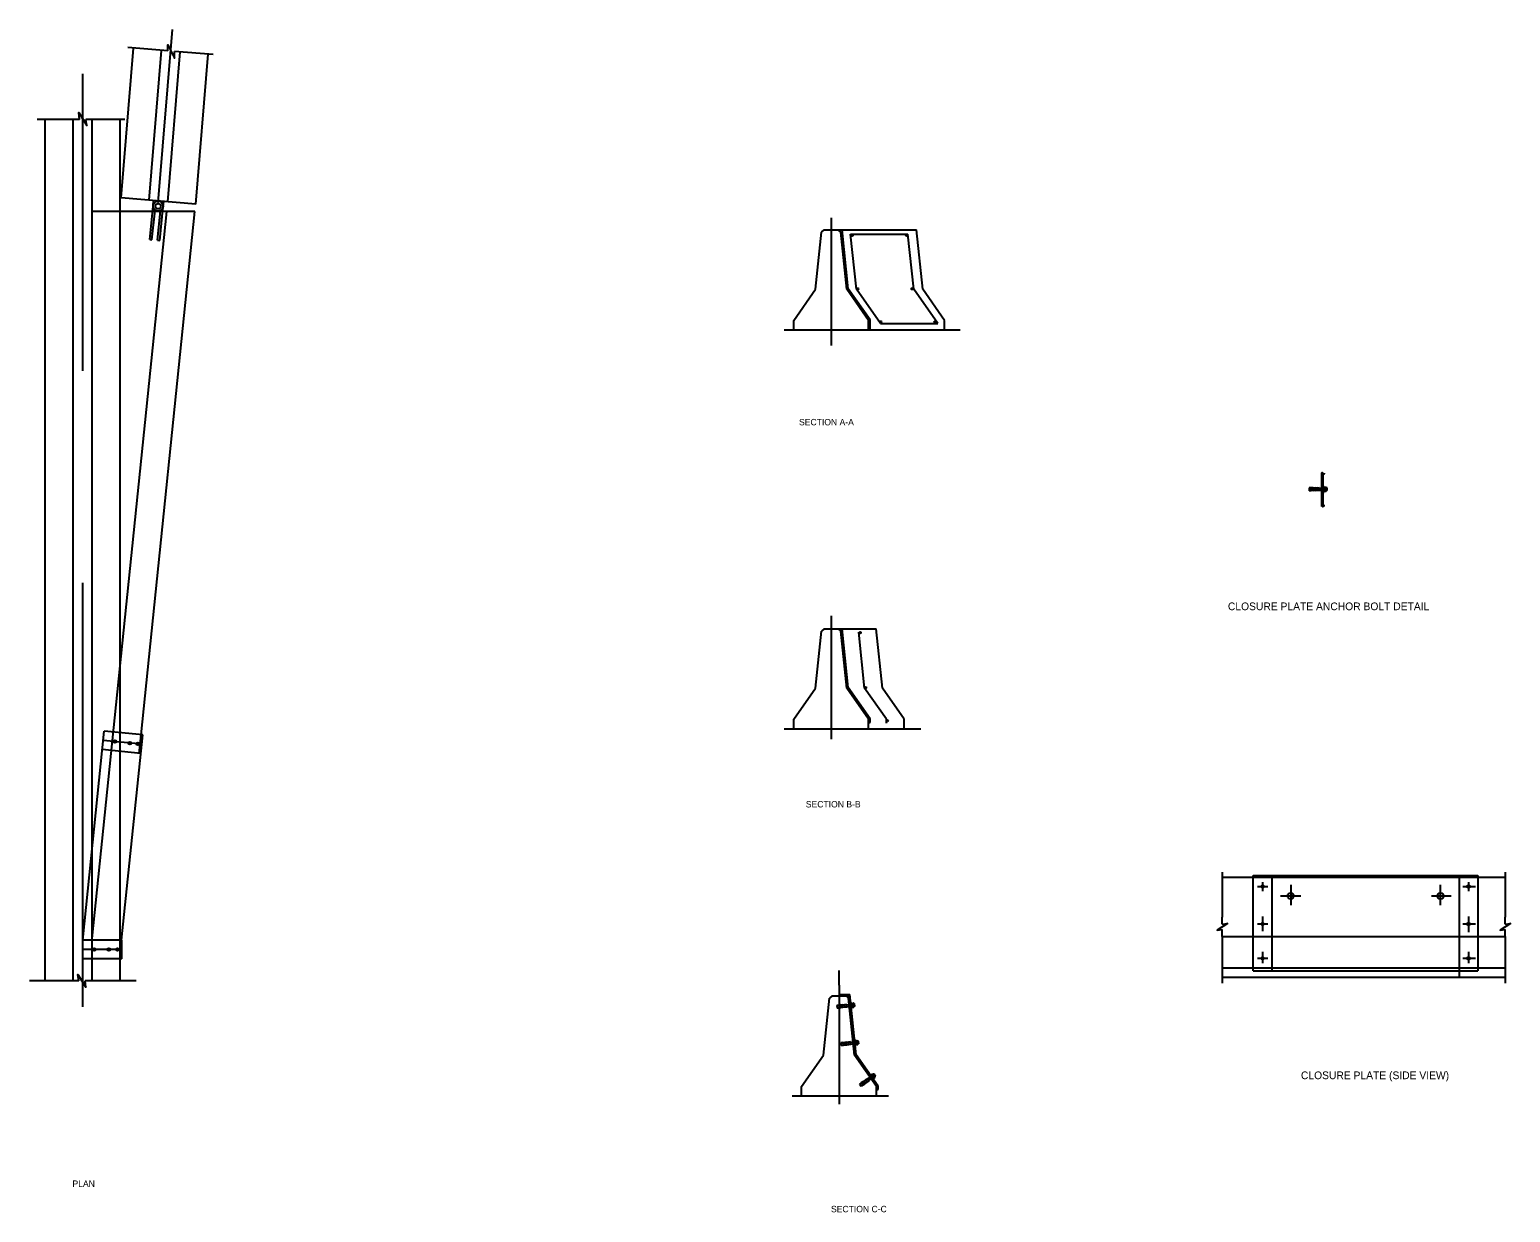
# Model space of a CAD drawing. Extents: x 146.8 to 186.4, y 498.9 to 530.5.
import ezdxf

# ---------------------------------------------------------------- set-up
doc = ezdxf.new("R2010")
doc.units = 0
for name, color, linetype in [('str_Center-Line-A', 7, 'Continuous'), ('str_Concrete-C', 7, 'Continuous'), ('str_Misc-Steel-A', 7, 'Continuous'), ('str_Misc-Steel-B', 7, 'Continuous'), ('str_Reinforcement-A', 7, 'Continuous'), ('str_Reinforcement-B', 7, 'Continuous'), ('tcd_NO-PLOT', 7, 'Continuous')]:
    doc.layers.add(name, color=color, linetype=linetype)

msp = doc.modelspace()

# ---------------------------------------------------------------- linework, layer by layer
at = {"layer": 'str_Center-Line-A'}
for p, q in [((150.239, 525.847), (150.62, 530.465)), ((148.223, 521.356), (148.223, 529.287)), ((148.223, 504.369), (148.223, 515.693)), ((149.801, 511.382), (148.772, 511.485)), ((179.613, 507.584), (179.885, 507.584)), ((179.749, 507.457), (179.749, 507.704)), ((180.499, 507.628), (180.499, 507.085)), ((184.499, 507.085), (184.499, 507.628)), ((185.099, 507.584), (185.439, 507.584)), ((185.249, 507.704), (185.249, 507.457)), ((180.229, 507.334), (180.772, 507.334)), ((184.259, 507.334), (184.781, 507.334)), ((179.613, 506.584), (179.885, 506.584)), ((179.749, 506.396), (179.749, 506.782)), ((185.099, 506.584), (185.439, 506.584)), ((185.249, 506.782), (185.249, 506.364)), ((149.223, 505.904), (148.223, 505.904)), ((179.613, 505.667), (179.885, 505.667)), ((179.749, 505.54), (179.749, 505.842)), ((185.099, 505.667), (185.439, 505.667)), ((185.249, 505.842), (185.249, 505.54)), ((168.43, 504.947), (168.43, 505.345))]:
    msp.add_line(p, q, dxfattribs=at)
for points in [[(168.219, 525.436), (168.219, 522.032)], [(168.219, 514.81), (168.219, 511.522)], [(168.43, 504.947), (168.43, 501.771)]]:
    msp.add_lwpolyline(points, dxfattribs=at)
at = {"layer": 'str_Concrete-C'}
for p, q in [((149.254, 525.972), (149.584, 529.972)), ((150.501, 529.897), (149.427, 529.985)), ((150.002, 525.91), (150.331, 529.911)), ((150.5, 525.869), (150.83, 529.87)), ((151.71, 529.797), (150.672, 529.883)), ((151.248, 525.808), (151.577, 529.808)), ((148.139, 528.07), (147.006, 528.07)), ((147.223, 505.066), (147.223, 528.074)), ((147.973, 505.066), (147.973, 528.07)), ((149.348, 528.07), (148.311, 528.07)), ((148.473, 508.481), (148.473, 528.07)), ((149.223, 525.556), (149.223, 528.07)), ((151.248, 525.808), (149.254, 525.972)), ((150.104, 525.749), (150.119, 525.9)), ((150.182, 525.871), (150.185, 525.895)), ((150.326, 525.853), (150.329, 525.883)), ((150.375, 525.749), (150.387, 525.879)), ((151.221, 525.607), (148.473, 525.607)), ((148.473, 506.199), (150.473, 525.607)), ((149.223, 506.154), (149.223, 525.556)), ((149.785, 511.635), (151.221, 525.607)), ((150.013, 524.865), (150.104, 525.749)), ((150.075, 524.856), (150.156, 525.642)), ((150.219, 524.841), (150.3, 525.628)), ((150.281, 524.835), (150.375, 525.749)), ((167.802, 523.532), (167.962, 525.054)), ((167.962, 525.054), (168.031, 525.116)), ((168.031, 525.116), (168.219, 525.116)), ((168.219, 525.116), (168.511, 525.116)), ((168.219, 525.116), (168.406, 525.116)), ((168.475, 525.054), (168.406, 525.116)), ((168.635, 523.532), (168.475, 525.054)), ((150.013, 524.865), (150.075, 524.856)), ((150.219, 524.841), (150.281, 524.835)), ((167.219, 522.699), (167.802, 523.532)), ((169.219, 522.699), (168.635, 523.532)), ((167.219, 522.449), (167.219, 522.699)), ((169.219, 522.449), (169.219, 522.699)), ((166.964, 522.449), (171.665, 522.449)), ((167.802, 512.882), (167.962, 514.403)), ((168.031, 514.465), (167.962, 514.403)), ((168.031, 514.465), (168.219, 514.465)), ((168.219, 514.465), (168.469, 514.465)), ((168.219, 514.465), (168.406, 514.465)), ((168.406, 514.465), (168.475, 514.403)), ((168.469, 514.465), (168.947, 514.465)), ((168.635, 512.882), (168.475, 514.403)), ((168.676, 512.897), (168.511, 514.465)), ((168.697, 514.465), (168.947, 514.465)), ((168.947, 514.465), (169.425, 514.465)), ((169.175, 514.465), (169.425, 514.465)), ((169.592, 512.882), (169.425, 514.465)), ((167.219, 512.049), (167.802, 512.882)), ((169.219, 512.049), (168.635, 512.882)), ((169.26, 512.062), (168.676, 512.897)), ((170.175, 512.049), (169.592, 512.882)), ((167.219, 511.799), (167.219, 512.049)), ((169.219, 511.799), (169.219, 512.049)), ((169.219, 511.965), (169.26, 511.965)), ((169.26, 511.965), (169.26, 512.062)), ((170.175, 511.799), (170.175, 512.049)), ((149.734, 511.138), (149.785, 511.635)), ((166.964, 511.799), (170.613, 511.799)), ((148.473, 506.154), (148.473, 508.481)), ((178.671, 507.97), (178.671, 506.765)), ((186.23, 507.97), (186.23, 506.765)), ((178.671, 507.834), (179.499, 507.834)), ((179.499, 507.834), (185.499, 507.834)), ((184.999, 507.834), (184.999, 505.334)), ((185.499, 507.834), (186.23, 507.834)), ((178.671, 506.576), (178.671, 506.765)), ((178.671, 506.251), (178.671, 506.439)), ((186.23, 506.576), (186.23, 506.765)), ((186.23, 506.251), (186.23, 506.439)), ((148.473, 505.066), (148.473, 506.154)), ((178.671, 506.251), (178.671, 505.001)), ((178.671, 506.251), (179.499, 506.251)), ((179.499, 506.251), (185.499, 506.251)), ((185.499, 506.251), (186.23, 506.251)), ((186.23, 506.251), (186.23, 505.001)), ((149.223, 505.066), (149.223, 505.654)), ((178.671, 505.417), (179.499, 505.417)), ((179.499, 505.417), (185.499, 505.417)), ((184.999, 505.334), (184.999, 505.167)), ((185.499, 505.417), (186.23, 505.417)), ((148.117, 505.066), (146.805, 505.066)), ((149.649, 505.066), (148.289, 505.066)), ((178.671, 505.167), (186.23, 505.167)), ((168.014, 503.077), (168.174, 504.599)), ((168.243, 504.661), (168.174, 504.599)), ((168.243, 504.661), (168.43, 504.661)), ((168.43, 504.661), (168.618, 504.661)), ((168.618, 504.661), (168.619, 504.66)), ((168.618, 504.661), (168.687, 504.599)), ((168.847, 503.077), (168.687, 504.599)), ((167.43, 502.244), (168.014, 503.077)), ((169.43, 502.244), (168.847, 503.077)), ((167.43, 501.994), (167.43, 502.244)), ((169.43, 501.994), (169.43, 502.244)), ((167.175, 501.994), (168.433, 501.994)), ((168.43, 501.994), (169.752, 501.994))]:
    msp.add_line(p, q, dxfattribs=at)
for points in [[(150.501, 529.897), (150.494, 530.062), (150.679, 529.703), (150.672, 529.883)], [(148.139, 528.07), (148.116, 528.252), (148.331, 527.909), (148.311, 528.07)], [(178.671, 506.576), (178.809, 506.594), (178.534, 506.422), (178.671, 506.439)], [(186.23, 506.576), (186.367, 506.594), (186.093, 506.422), (186.23, 506.439)], [(148.117, 505.066), (148.096, 505.238), (148.31, 504.895), (148.289, 505.066)]]:
    msp.add_lwpolyline(points, dxfattribs=at)
for centre, radius in [((150.239, 525.749), 0.135), ((150.239, 525.749), 0.0729), ((168.995, 514.363), 0.0208), ((169.145, 512.893), 0.0208), ((169.722, 512.014), 0.0208)]:
    msp.add_circle(centre, radius, dxfattribs=at)
at = {"layer": 'str_Misc-Steel-A'}
for p, q in [((181.369, 518.27), (181.39, 518.27)), ((181.39, 518.113), (181.39, 518.27)), ((181.046, 518.232), (180.994, 518.229)), ((180.994, 518.229), (180.994, 518.154)), ((181.046, 518.151), (180.994, 518.154)), ((181.046, 518.232), (181.046, 518.151)), ((181.098, 518.153), (181.047, 518.156)), ((181.098, 518.23), (181.048, 518.228)), ((181.098, 518.23), (181.098, 518.153)), ((181.151, 518.154), (181.098, 518.156)), ((181.151, 518.228), (181.099, 518.225)), ((181.151, 518.228), (181.151, 518.154)), ((181.203, 518.227), (181.151, 518.223)), ((181.203, 518.156), (181.151, 518.158)), ((181.203, 518.227), (181.203, 518.156)), ((181.255, 518.227), (181.204, 518.224)), ((181.255, 518.156), (181.204, 518.159)), ((181.255, 518.227), (181.255, 518.156)), ((181.255, 518.217), (181.327, 518.217)), ((181.255, 518.165), (181.327, 518.165)), ((181.327, 518.228), (181.369, 518.228)), ((181.327, 518.217), (181.369, 518.217)), ((181.327, 518.165), (181.369, 518.165)), ((181.327, 518.155), (181.369, 518.155)), ((181.369, 518.113), (181.39, 518.113)), ((181.39, 518.244), (181.439, 518.244)), ((181.439, 518.22), (181.39, 518.22)), ((181.439, 518.163), (181.39, 518.163)), ((181.39, 518.139), (181.44, 518.139)), ((181.447, 518.151), (181.447, 518.232)), ((181.468, 518.228), (181.447, 518.228)), ((181.468, 518.155), (181.447, 518.155)), ((181.455, 518.155), (181.455, 518.228)), ((181.462, 518.155), (181.462, 518.228)), ((181.468, 518.155), (181.468, 518.228)), ((168.423, 504.417), (168.372, 504.409)), ((168.423, 504.417), (168.432, 504.337)), ((168.475, 504.421), (168.425, 504.414)), ((168.475, 504.421), (168.483, 504.345)), ((168.527, 504.425), (168.477, 504.417)), ((168.527, 504.425), (168.535, 504.352)), ((168.58, 504.429), (168.528, 504.42)), ((168.58, 504.429), (168.587, 504.359)), ((168.631, 504.435), (168.581, 504.427)), ((168.631, 504.435), (168.639, 504.364)), ((168.632, 504.425), (168.746, 504.437)), ((168.703, 504.443), (168.745, 504.448)), ((168.74, 504.489), (168.761, 504.491)), ((168.777, 504.336), (168.761, 504.491)), ((168.764, 504.465), (168.813, 504.47)), ((168.815, 504.447), (168.766, 504.442)), ((168.83, 504.379), (168.822, 504.459)), ((168.843, 504.458), (168.822, 504.456)), ((168.838, 504.384), (168.83, 504.457)), ((168.845, 504.385), (168.837, 504.457)), ((168.851, 504.385), (168.843, 504.458)), ((168.372, 504.409), (168.38, 504.335)), ((168.432, 504.337), (168.38, 504.335)), ((168.483, 504.345), (168.432, 504.342)), ((168.535, 504.352), (168.483, 504.347)), ((168.587, 504.359), (168.535, 504.356)), ((168.639, 504.364), (168.588, 504.362)), ((168.638, 504.373), (168.751, 504.385)), ((168.711, 504.37), (168.752, 504.375)), ((168.757, 504.333), (168.777, 504.336)), ((168.821, 504.39), (168.772, 504.385)), ((168.775, 504.361), (168.824, 504.367)), ((168.851, 504.385), (168.83, 504.383)), ((168.529, 503.417), (168.477, 503.409)), ((168.477, 503.409), (168.485, 503.335)), ((168.537, 503.337), (168.485, 503.335)), ((168.529, 503.417), (168.537, 503.337)), ((168.581, 503.421), (168.53, 503.414)), ((168.589, 503.345), (168.537, 503.342)), ((168.581, 503.421), (168.589, 503.345)), ((168.633, 503.425), (168.582, 503.417)), ((168.64, 503.352), (168.588, 503.347)), ((168.685, 503.429), (168.633, 503.42)), ((168.633, 503.425), (168.64, 503.352)), ((168.692, 503.359), (168.641, 503.356)), ((168.685, 503.429), (168.692, 503.359)), ((168.737, 503.435), (168.686, 503.427)), ((168.744, 503.364), (168.693, 503.362)), ((168.737, 503.435), (168.744, 503.364)), ((168.738, 503.425), (168.851, 503.437)), ((168.743, 503.373), (168.856, 503.385)), ((168.808, 503.443), (168.85, 503.448)), ((168.816, 503.37), (168.857, 503.375)), ((168.845, 503.489), (168.866, 503.491)), ((168.862, 503.333), (168.883, 503.336)), ((168.883, 503.336), (168.866, 503.491)), ((168.869, 503.465), (168.918, 503.47)), ((168.921, 503.447), (168.871, 503.442)), ((168.926, 503.39), (168.877, 503.385)), ((168.88, 503.361), (168.93, 503.367)), ((168.936, 503.379), (168.927, 503.459)), ((168.948, 503.458), (168.928, 503.456)), ((168.943, 503.384), (168.935, 503.457)), ((168.956, 503.385), (168.935, 503.383)), ((168.95, 503.385), (168.942, 503.457)), ((168.956, 503.385), (168.948, 503.458)), ((169.192, 502.458), (169.152, 502.427)), ((169.192, 502.458), (169.233, 502.4)), ((169.198, 502.45), (169.291, 502.515)), ((169.228, 502.407), (169.321, 502.473)), ((169.251, 502.5), (169.285, 502.524)), ((169.261, 502.558), (169.278, 502.57)), ((169.368, 502.442), (169.278, 502.57)), ((169.293, 502.549), (169.334, 502.577)), ((169.293, 502.44), (169.327, 502.464)), ((169.347, 502.558), (169.307, 502.53)), ((169.38, 502.511), (169.34, 502.483)), ((169.393, 502.506), (169.347, 502.572)), ((169.366, 502.581), (169.349, 502.569)), ((169.351, 502.43), (169.368, 502.442)), ((169.353, 502.463), (169.394, 502.492)), ((169.397, 502.514), (169.356, 502.573)), ((169.403, 502.518), (169.361, 502.577)), ((169.408, 502.521), (169.366, 502.581)), ((169.408, 502.521), (169.391, 502.509)), ((169.019, 502.342), (168.978, 502.31)), ((168.978, 502.31), (169.02, 502.249)), ((169.019, 502.342), (169.065, 502.276)), ((169.065, 502.276), (169.02, 502.249)), ((169.062, 502.371), (169.022, 502.34)), ((169.062, 502.371), (169.107, 502.307)), ((169.107, 502.307), (169.063, 502.28)), ((169.106, 502.399), (169.066, 502.367)), ((169.149, 502.339), (169.105, 502.31)), ((169.106, 502.399), (169.149, 502.339)), ((169.15, 502.428), (169.109, 502.395)), ((169.19, 502.37), (169.147, 502.342)), ((169.15, 502.428), (169.19, 502.37)), ((169.233, 502.4), (169.19, 502.373))]:
    msp.add_line(p, q, dxfattribs=at)
for centre, start, end in [((181.434, 518.232), 294.9199, 68.4115), ((181.434, 518.208), 3.8842, 68.4115), ((181.434, 518.174), 291.8856, 354.7433), ((181.434, 518.151), 294.9199, 68.4115), ((168.809, 504.458), 300.9289, 74.4205), ((168.812, 504.435), 9.8932, 74.4205), ((168.815, 504.401), 297.8946, 0.7523), ((168.818, 504.378), 300.9289, 74.4205), ((168.914, 503.458), 300.9289, 74.4205), ((168.917, 503.435), 9.8932, 74.4205), ((168.923, 503.378), 300.9289, 74.4205), ((168.921, 503.401), 297.8946, 0.7523), ((169.337, 502.565), 329.9119, 103.4035), ((169.35, 502.545), 38.8762, 103.4035), ((169.369, 502.518), 326.8776, 29.7353), ((169.383, 502.498), 329.9119, 103.4035)]:
    msp.add_arc(centre, 0.0128, start, end, dxfattribs=at)
at = {"layer": 'str_Misc-Steel-B'}
for p, q in [((168.676, 523.547), (168.511, 525.116)), ((168.511, 525.116), (168.947, 525.116)), ((168.924, 525.116), (170.5, 525.116)), ((170.25, 525.116), (170.5, 525.116)), ((170.666, 523.532), (170.5, 525.116)), ((169.26, 522.712), (168.676, 523.547)), ((171.25, 522.699), (170.666, 523.532)), ((169.26, 522.449), (169.26, 522.712)), ((171.25, 522.449), (171.25, 522.699)), ((181.327, 517.758), (181.327, 518.609)), ((181.369, 517.758), (181.369, 518.609)), ((148.223, 506.154), (148.797, 511.737)), ((149.827, 511.631), (148.797, 511.737)), ((149.264, 506.154), (149.827, 511.631)), ((149.776, 511.134), (148.745, 511.239)), ((179.499, 505.334), (179.499, 507.876)), ((179.499, 507.876), (185.499, 507.876)), ((179.999, 505.334), (179.999, 507.876)), ((185.499, 507.876), (185.499, 505.334)), ((148.223, 505.654), (148.223, 506.154)), ((149.264, 506.154), (148.223, 506.154)), ((149.223, 505.654), (149.223, 506.154)), ((149.265, 505.654), (149.265, 506.154)), ((149.265, 505.654), (148.223, 505.654)), ((179.499, 505.334), (185.499, 505.334)), ((168.43, 504.702), (168.718, 504.702)), ((168.43, 504.702), (168.43, 504.661)), ((168.618, 504.661), (168.68, 504.661)), ((168.687, 504.599), (168.68, 504.661)), ((168.887, 503.092), (168.718, 504.702)), ((169.472, 502.257), (168.887, 503.092)), ((169.43, 502.161), (169.472, 502.161)), ((169.472, 502.161), (169.472, 502.257))]:
    msp.add_line(p, q, dxfattribs=at)
for points in [[(181.306, 518.609), (181.335, 518.61), (181.34, 518.641), (181.354, 518.573), (181.369, 518.609), (181.407, 518.608)], [(181.306, 517.758), (181.335, 517.76), (181.34, 517.79), (181.354, 517.723), (181.369, 517.758), (181.407, 517.757)]]:
    msp.add_lwpolyline(points, dxfattribs=at)
for centre, radius in [((149.082, 511.454), 0.0365), ((149.486, 511.414), 0.0365), ((149.694, 511.391), 0.0365), ((179.749, 507.584), 0.0365), ((185.249, 507.584), 0.0365), ((180.499, 507.334), 0.0833), ((184.499, 507.334), 0.0833), ((179.749, 506.584), 0.0365), ((185.249, 506.584), 0.0365), ((148.534, 505.904), 0.0365), ((148.919, 505.904), 0.0365), ((149.149, 505.902), 0.0365), ((179.749, 505.667), 0.0365), ((185.249, 505.667), 0.0365)]:
    msp.add_circle(centre, radius, dxfattribs=at)
at = {"layer": 'str_Reinforcement-A'}
for centre in [(168.78, 524.97), (168.78, 524.97), (170.238, 524.974), (170.238, 524.974), (168.926, 523.544), (168.926, 523.544), (170.384, 523.544), (170.384, 523.544), (169.544, 522.662), (169.544, 522.662), (170.992, 522.656), (170.992, 522.656), (168.995, 514.363), (169.145, 512.893), (169.722, 512.014)]:
    msp.add_circle(centre, 0.0208, dxfattribs=at)
at = {"layer": 'str_Reinforcement-B'}
for p, q in [((168.894, 523.532), (168.739, 525.007)), ((168.739, 525.007), (170.271, 525.007)), ((170.426, 523.532), (170.271, 525.007)), ((169.534, 522.618), (168.894, 523.532)), ((171.066, 522.618), (170.426, 523.532)), ((169.534, 522.618), (171.066, 522.618)), ((169.114, 512.882), (168.956, 514.379)), ((169.697, 512.049), (169.114, 512.882)), ((169.697, 511.944), (169.697, 512.049))]:
    msp.add_line(p, q, dxfattribs=at)

# ---------------------------------------------------------------- texts
at = {"layer": 'tcd_NO-PLOT'}
for s, height, p in [('SECTION A-A', 0.17143, (167.362, 519.899)), ('CLOSURE PLATE ANCHOR BOLT DETAIL', 0.20571, (178.82, 514.963)), ('SECTION B-B', 0.17143, (167.543, 509.696)), ('CLOSURE PLATE (SIDE VIEW)', 0.20571, (180.771, 502.44)), ('PLAN', 0.1714, (147.95, 499.563)), ('SECTION C-C', 0.17143, (168.216, 498.886))]:
    msp.add_text(s, height=height, dxfattribs=at).set_placement(p)

doc.saveas('drawing.dxf')
